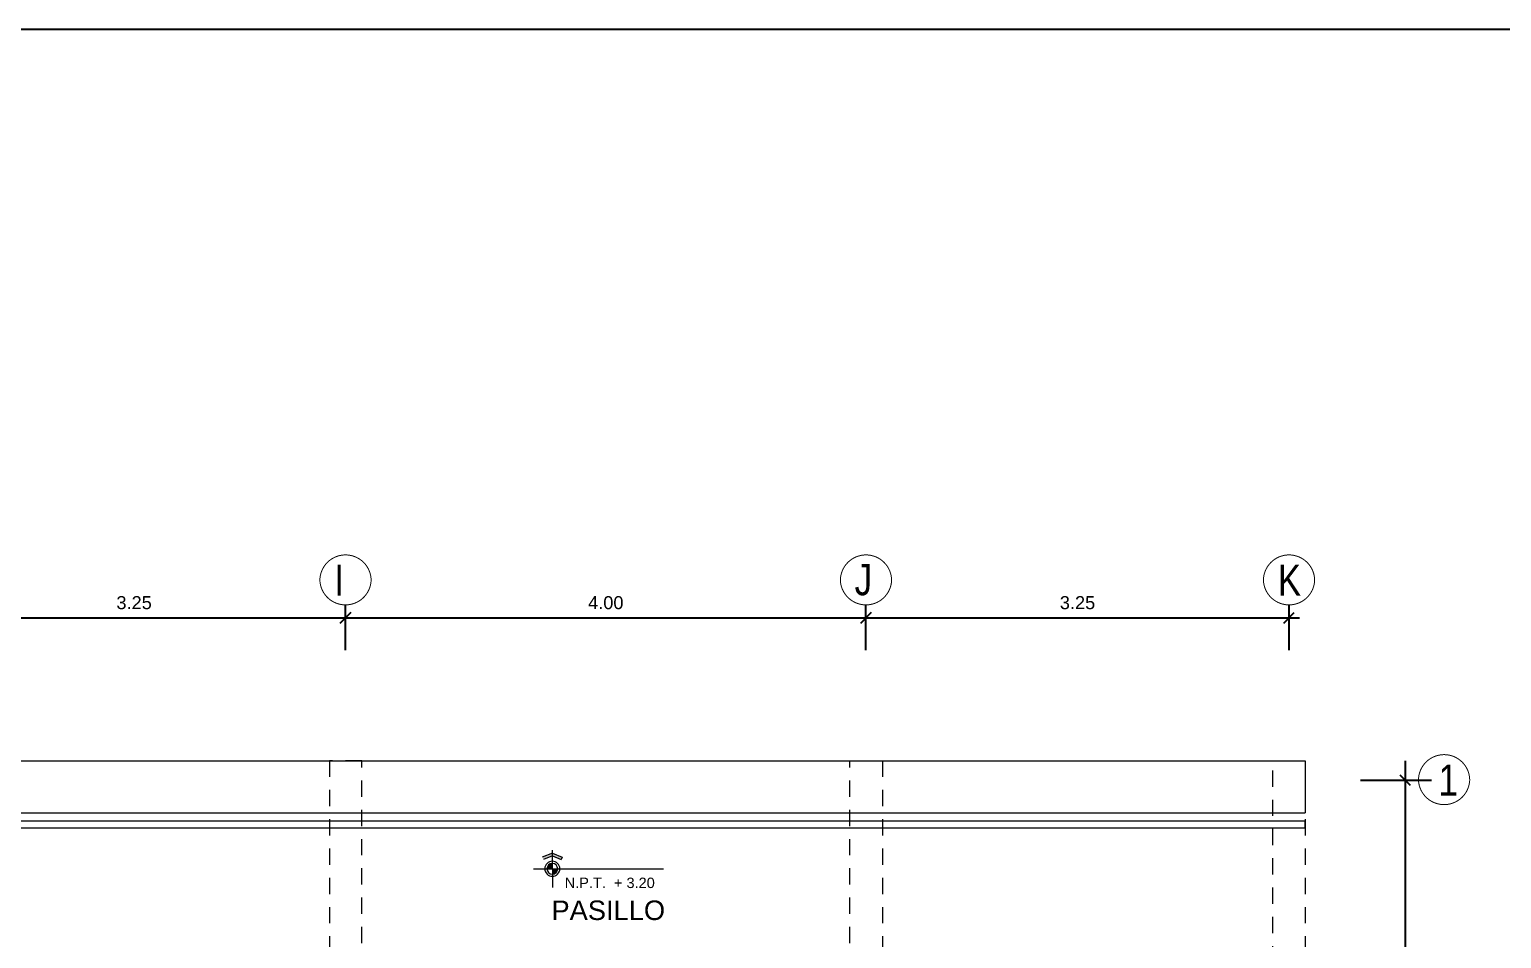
# Model space of a CAD drawing. Header units: millimetres. Extents: x 3354 to 3637, y 1117 to 1358.
# Drawn here: x 3563.02 to 3574.34, y 1190.74 to 1197.73 of the extents above; entities that cross this region are included whole.
import ezdxf

# ---------------------------------------------------------------- set-up
doc = ezdxf.new("R2010")
doc.units = ezdxf.units.MM
doc.linetypes.add('HIDDEN', pattern=[0.375, 0.25, -0.125])
doc.layers.add('CASCO', color=252, linetype='Continuous', lineweight=9)
doc.styles.add('1', font='arial.ttf')
doc.styles.get("Standard").update_dxf_attribs({"font": 'arial.ttf'})
doc.styles.add('style1', font='arial.ttf')
doc.styles.add('style2', font='arial.ttf')
doc.dimstyles.new('Esc  1  50', dxfattribs={"dimtxt": 0.1, "dimasz": 0.08, "dimexe": 0.2, "dimexo": 0.15, "dimgap": 0.065, "dimtad": 1, "dimzin": 4, "dimdsep": 46, "dimtxsty": 'Standard', "dimblk": 'OBLIQUE', "dimcen": 0.12, "dimdle": 0.15, "dimadec": 0, "dimazin": 0, "dimtfac": 1, "dimtix": 1, "dimtmove": 0, "dimatfit": 3, "dimldrblk": 'OBLIQUE', "dimfxl": 1, "dimarcsym": 0})

# ---------------------------------------------------------------- blocks, each defined once
blk = doc.blocks.new('_Oblique')
at = {"color": 0, "linetype": 'ByBlock', "lineweight": -2}
blk.add_line((-0.5, -0.5), (0.5, 0.5), dxfattribs=at)
blk = doc.blocks.new('*D67')
at = {"layer": 'CASCO', "color": 0, "lineweight": -2, "transparency": 16777216}
for p, q in [((3562.202, 1192.954), (3562.202, 1193.302)), ((3565.453, 1192.954), (3565.453, 1193.302)), ((3562.122, 1193.202), (3565.533, 1193.202))]:
    blk.add_line(p, q, dxfattribs=at)
at = {"layer": 'Defpoints', "color": 0, "transparency": 16777216}
for p in [(3565.453, 1193.202), (3562.202, 1192.704), (3565.453, 1192.704)]:
    blk.add_point(p, dxfattribs=at)
at = {"layer": 'CASCO', "color": 0, "lineweight": -2, "transparency": 16777216, "xscale": 0.08, "yscale": 0.08, "zscale": 0.08, "rotation": 180}
blk.add_blockref('_Oblique', (3562.202, 1193.202), dxfattribs=at)
at = {"layer": 'CASCO', "color": 0, "lineweight": -2, "transparency": 16777216, "xscale": 0.08, "yscale": 0.08, "zscale": 0.08}
blk.add_blockref('_Oblique', (3565.453, 1193.202), dxfattribs=at)
at = {"layer": 'CASCO', "color": 0, "lineweight": 5, "transparency": 16777216, "insert": (3563.828, 1193.318), "char_height": 0.1, "attachment_point": 5}
blk.add_mtext('3.25', dxfattribs=at)
blk = doc.blocks.new('*D68')
at = {"layer": 'CASCO', "color": 0, "lineweight": -2, "transparency": 16777216}
for p, q in [((3565.453, 1192.954), (3565.453, 1193.302)), ((3569.454, 1192.954), (3569.454, 1193.302)), ((3565.373, 1193.202), (3569.534, 1193.202))]:
    blk.add_line(p, q, dxfattribs=at)
at = {"layer": 'Defpoints', "color": 0, "transparency": 16777216}
for p in [(3569.454, 1193.202), (3565.453, 1192.704), (3569.454, 1192.704)]:
    blk.add_point(p, dxfattribs=at)
at = {"layer": 'CASCO', "color": 0, "lineweight": -2, "transparency": 16777216, "xscale": 0.08, "yscale": 0.08, "zscale": 0.08, "rotation": 180}
blk.add_blockref('_Oblique', (3565.453, 1193.202), dxfattribs=at)
at = {"layer": 'CASCO', "color": 0, "lineweight": -2, "transparency": 16777216, "xscale": 0.08, "yscale": 0.08, "zscale": 0.08}
blk.add_blockref('_Oblique', (3569.454, 1193.202), dxfattribs=at)
at = {"layer": 'CASCO', "color": 0, "lineweight": 5, "transparency": 16777216, "insert": (3567.454, 1193.318), "char_height": 0.1, "attachment_point": 5}
blk.add_mtext('4.00', dxfattribs=at)
blk = doc.blocks.new('*D69')
at = {"layer": 'CASCO', "color": 0, "lineweight": -2, "transparency": 16777216}
for p, q in [((3569.454, 1192.954), (3569.454, 1193.302)), ((3572.706, 1192.954), (3572.706, 1193.302)), ((3569.374, 1193.202), (3572.786, 1193.202))]:
    blk.add_line(p, q, dxfattribs=at)
at = {"layer": 'Defpoints', "color": 0, "transparency": 16777216}
for p in [(3572.706, 1193.202), (3569.454, 1192.704), (3572.706, 1192.704)]:
    blk.add_point(p, dxfattribs=at)
at = {"layer": 'CASCO', "color": 0, "lineweight": -2, "transparency": 16777216, "xscale": 0.08, "yscale": 0.08, "zscale": 0.08, "rotation": 180}
blk.add_blockref('_Oblique', (3569.454, 1193.202), dxfattribs=at)
at = {"layer": 'CASCO', "color": 0, "lineweight": -2, "transparency": 16777216, "xscale": 0.08, "yscale": 0.08, "zscale": 0.08}
blk.add_blockref('_Oblique', (3572.706, 1193.202), dxfattribs=at)
at = {"layer": 'CASCO', "color": 0, "lineweight": 5, "transparency": 16777216, "insert": (3571.08, 1193.318), "char_height": 0.1, "attachment_point": 5}
blk.add_mtext('3.25', dxfattribs=at)
blk = doc.blocks.new('*D79')
at = {"layer": 'CASCO', "color": 0, "lineweight": -2, "transparency": 16777216}
for p, q in [((3573.601, 1188.928), (3573.601, 1192.103)), ((3573.255, 1191.953), (3573.801, 1191.953)), ((3573.255, 1189.078), (3573.801, 1189.078))]:
    blk.add_line(p, q, dxfattribs=at)
at = {"layer": 'Defpoints', "color": 0, "transparency": 16777216}
for p in [(3573.105, 1191.953), (3573.601, 1191.953), (3573.105, 1189.078)]:
    blk.add_point(p, dxfattribs=at)
at = {"layer": 'CASCO', "color": 0, "lineweight": -2, "transparency": 16777216, "xscale": 0.08, "yscale": 0.08, "zscale": 0.08}
for p, rotation in [((3573.601, 1191.953), 90), ((3573.601, 1189.078), 270)]:
    blk.add_blockref('_Oblique', p, dxfattribs=dict(at, rotation=rotation))
at = {"layer": 'CASCO', "color": 0, "transparency": 16777216, "insert": (3573.485, 1190.515), "char_height": 0.1, "attachment_point": 5, "rotation": 90}
blk.add_mtext('2.87', dxfattribs=at)
blk = doc.blocks.new('dtyrdyt')
at = {"layer": 'CASCO'}
h = blk.add_hatch(color=256, dxfattribs=at)
h.paths.add_polyline_path([(850.126, 424.939), (850.167, 424.939, 0.414214), (850.126, 424.98)])
h.paths.add_polyline_path([(850.126, 424.898), (850.126, 424.939), (850.084, 424.939, 0.414214)])
blk.add_hatch(color=256, dxfattribs=at).paths.add_polyline_path([(850.126, 424.839), (850.057, 424.867), (850.049, 424.849), (850.126, 424.818), (850.202, 424.849), (850.194, 424.867)])
for p, q in [((850.126, 424.939), (850.126, 425.084)), ((849.981, 424.939), (850.981, 424.939)), ((850.126, 424.939), (850.126, 424.795)), ((850.126, 424.818), (850.049, 424.849)), ((850.126, 424.839), (850.057, 424.867)), ((850.126, 424.839), (850.194, 424.867)), ((850.126, 424.818), (850.202, 424.849)), ((850.202, 424.849), (850.194, 424.867))]:
    blk.add_line(p, q, dxfattribs=at)
for radius in [0.0578, 0.0413]:
    blk.add_circle((850.126, 424.939), radius, dxfattribs=at)

msp = doc.modelspace()

# ---------------------------------------------------------------- linework, layer by layer
at = {"ltscale": 2}
msp.add_lwpolyline([(3556.073, 1161.671), (3599.312, 1161.671), (3599.312, 1197.727), (3556.073, 1197.727)], close=True, dxfattribs=at)
at = {"layer": 'CASCO', "lineweight": 5}
msp.add_line((3562.078, 1191.703), (3572.83, 1191.703), dxfattribs=at)
at = {"layer": 'CASCO', "ltscale": 2, "const_width": 0.0076}
for points in [[(3565.65, 1193.489, -0.951688), (3565.256, 1193.489, -1)], [(3569.651, 1193.489, -0.951688), (3569.257, 1193.489, -1)], [(3572.903, 1193.489, -0.951688), (3572.509, 1193.489, -1)], [(3573.701, 1191.953, 0.951688), (3574.095, 1191.953, 1)]]:
    msp.add_lwpolyline(points, format="xyb", close=True, dxfattribs=at)
at = {"layer": 'CASCO', "lineweight": 0, "ltscale": 0.5}
msp.add_lwpolyline([(3562.078, 1191.703), (3562.078, 1192.103), (3572.83, 1192.103), (3572.83, 1191.703)], dxfattribs=at)
at = {"layer": 'CASCO', "color": 251, "linetype": 'HIDDEN', "lineweight": 5, "ltscale": 0.5}
for points in [[(3565.579, 1192.103), (3565.329, 1192.103), (3565.329, 1188.001), (3565.579, 1188.001)], [(3569.33, 1192.103), (3569.58, 1192.103), (3569.58, 1188.001), (3569.33, 1188.001)], [(3572.582, 1192.103), (3572.83, 1192.103), (3572.83, 1189.203), (3572.582, 1189.203)]]:
    msp.add_lwpolyline(points, close=True, dxfattribs=at)
at = {"layer": 'CASCO', "lineweight": 5}
msp.add_lwpolyline([(3572.83, 1191.637), (3562.078, 1191.637), (3562.078, 1191.587), (3572.83, 1191.587)], close=True, dxfattribs=at)

# ---------------------------------------------------------------- block references
at = {"layer": 'CASCO', "xscale": -1, "rotation": 180}
msp.add_blockref('dtyrdyt', (2716.917, 1616.211), dxfattribs=at)

# ---------------------------------------------------------------- texts
at = {"layer": 'CASCO', "style": 'style1', "width": 0.8}
for s, p in [('I', (3565.367, 1193.372)), ('J', (3569.367, 1193.376)), ('K', (3572.62, 1193.372)), ('1', (3573.855, 1191.834))]:
    msp.add_text(s, height=0.24, dxfattribs=at).set_placement(p)
at = {"layer": 'CASCO', "style": '1'}
msp.add_text('N.P.T.  + 3.20', height=0.08, dxfattribs=at).set_placement((3567.138, 1191.124))
at = {"layer": 'CASCO', "insert": (3567.473, 1190.952), "char_height": 0.15, "width": 4.61659, "attachment_point": 5, "style": 'style2'}
msp.add_mtext('\\A1;PASILLO', dxfattribs=at)

# ---------------------------------------------------------------- dimensions: what is measured, and where the dimension line sits
at = {"layer": 'CASCO', "lineweight": 5}
for base, p1, p2, picture, middle in [((3565.453, 1193.202), (3562.202, 1192.704), (3565.453, 1192.704), '*D67', (3563.828, 1193.318)), ((3569.454, 1193.202), (3565.453, 1192.704), (3569.454, 1192.704), '*D68', (3567.454, 1193.318)), ((3572.706, 1193.202), (3569.454, 1192.704), (3572.706, 1192.704), '*D69', (3571.08, 1193.318))]:
    dim = msp.add_linear_dim(base=base, p1=p1, p2=p2, angle=180, dimstyle='Esc  1  50', override={"dimexe": 0.1, "dimexo": 0.25, "dimdle": 0.08}, dxfattribs=at)
    dim.commit()
    dim.dimension.update_dxf_attribs({"geometry": picture, "text_midpoint": middle})
at = {"layer": 'CASCO'}
dim = msp.add_linear_dim(base=(3573.60106135, 1191.95263488), p1=(3573.10548617, 1189.07763493), p2=(3573.10548617, 1191.95263488), angle=270, dimstyle='Esc  1  50', dxfattribs=at)
dim.commit()
dim.dimension.update_dxf_attribs({"geometry": '*D79', "text_midpoint": (3573.48500405, 1190.5151349)})

doc.saveas('drawing.dxf')
